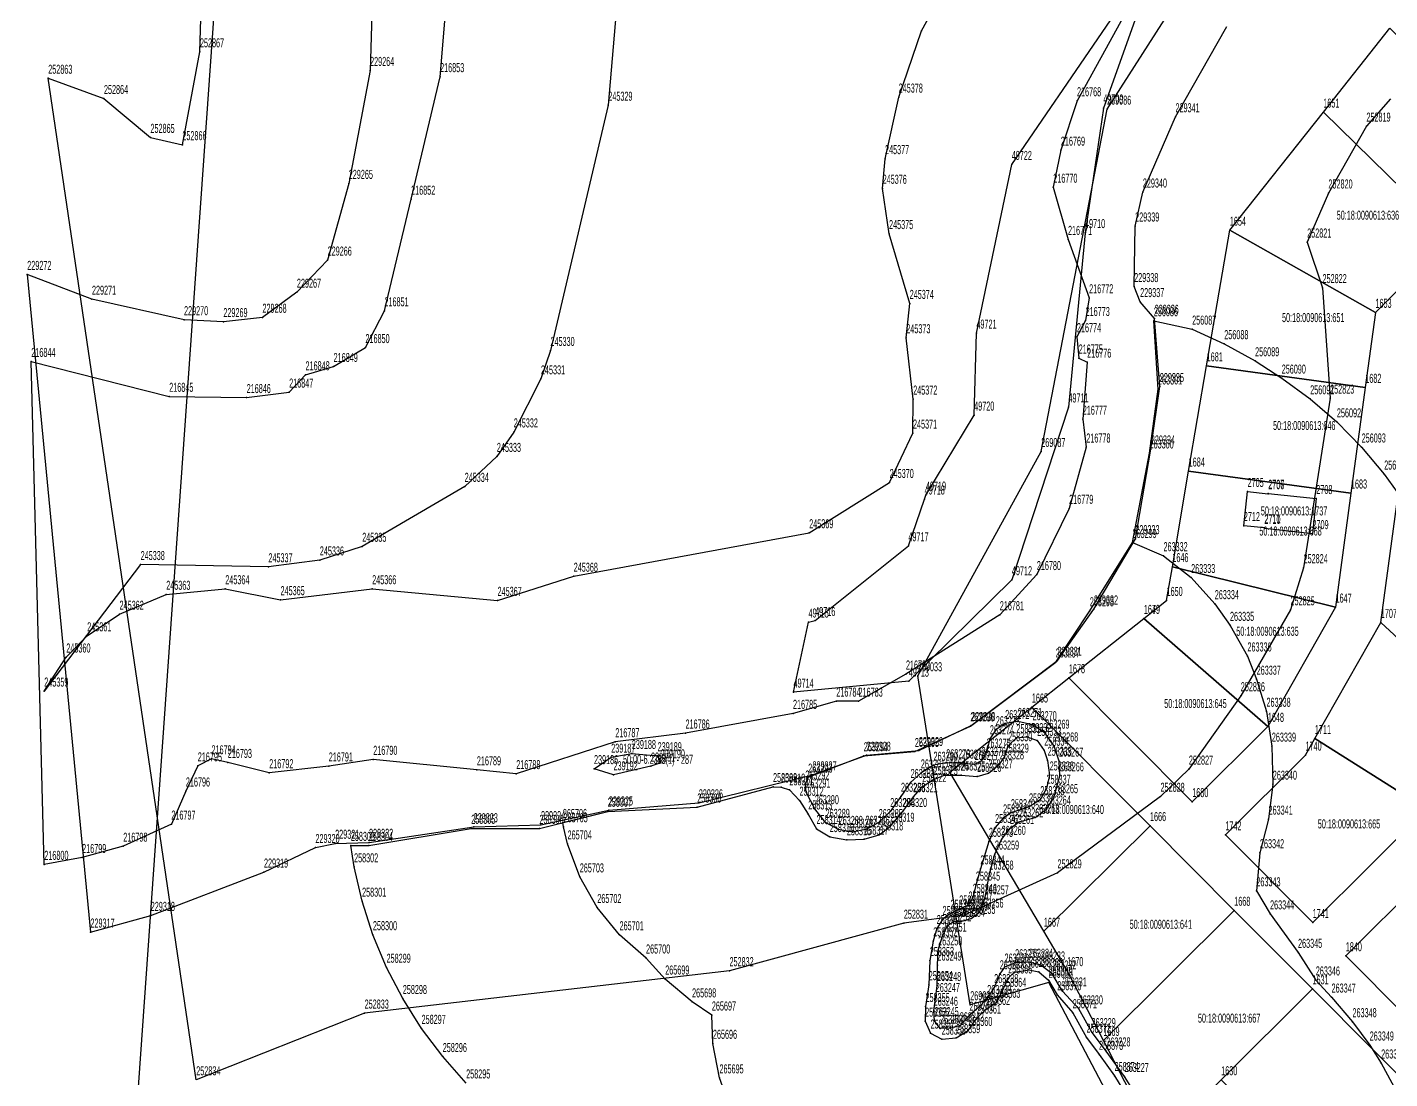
# Model space of a CAD drawing. Extents: x 1277570 to 1279623, y 422293 to 424918.
# Drawn here: x 1277570.9 to 1277890.3, y 424104.3 to 424350.8 of the extents above; entities that cross this region are included whole.
import ezdxf

# ---------------------------------------------------------------- set-up
doc = ezdxf.new("R2010")
doc.units = 0
doc.layers.get('0').update_dxf_attribs({"linetype": 'CONTINUOUS'})

msp = doc.modelspace()

# ---------------------------------------------------------------- linework, layer by layer
at = {"color": 7, "linetype": 'CONTINUOUS'}
for points in [[(1278377.630002, 424455.709999), (1278318.460001, 424445.800002), (1278278.7, 424400.540001), (1278223.980001, 424357.34), (1278102.529999, 424285.44), (1278077.809999, 424262.510001), (1278033.329999, 424230.829999), (1278019.049999, 424163.689998), (1277988.800002, 424105.67), (1277948.47, 424055.79), (1277885.839999, 424010.359999), (1277832.899998, 423988.38), (1277764.310002, 423972.239999), (1277691.700002, 423963.630002), (1277584.91, 423930.579999), (1277652.3, 424887.12)], [(1277756.040001, 423821.06), (1277827.020002, 423909.56), (1277848.929999, 423991.06), (1277846.3, 424058.550001), (1277810.369998, 424126.900001), (1277791.969998, 424121.640001), (1277779.699998, 424198.759999), (1277808.620002, 424251.340002), (1277824.05, 424331.599999), (1277850.389998, 424372.780001), (1277910.719998, 424401.980002), (1277960.999999, 424449.389999), (1278060.589998, 424498.700002), (1278152.519999, 424582.489999), (1278210.87, 424651.840002), (1278316.900001, 424668.479999), (1278486.910001, 424671.120001), (1278649.04, 424609.770001), (1278700.739999, 424613.279998), (1278794.51, 424606.269998), (1278862.869998, 424539.660002), (1278956.639999, 424520.380002)], [(1277910.03, 424407.059998), (1277873.410001, 424387.58), (1277844.57, 424374.350001), (1277832.500001, 424357.990002), (1277823.170002, 424331.890002), (1277818.879998, 424302.659998), (1277814.99, 424261.789998), (1277801.740001, 424221.280001), (1277777.560001, 424197.489998), (1277750.550001, 424194.94), (1277754.079999, 424211.36), (1277755.629998, 424211.71), (1277777.480001, 424229.240001), (1277781.29, 424240.210001), (1277781.58, 424241.119999), (1277792.889998, 424259.879998), (1277793.420002, 424279.100001), (1277801.699999, 424318.639999), (1277844.059998, 424380.609999), (1277856.519998, 424390.940001), (1277934.770002, 424453.340001)], [(1277709.229999, 424357.220002), (1277707.14, 424332.520001), (1277693.58, 424275.030002), (1277691.349998, 424268.370002), (1277684.969999, 424255.930002), (1277681.009998, 424250.189999), (1277673.470001, 424243.17), (1277649.46, 424229.119998), (1277639.520002, 424225.919998), (1277627.459999, 424224.32), (1277597.519998, 424224.84), (1277574.93, 424195.170002), (1277580.100002, 424203.16), (1277585, 424208.130002), (1277592.579999, 424213.199999), (1277603.520001, 424217.869999), (1277617.360002, 424219.169999), (1277630.309999, 424216.600002), (1277651.790002, 424219.169999), (1277681.180002, 424216.440001), (1277699.030002, 424222.099999), (1277754.230002, 424232.289999), (1277773.080001, 424244.080002), (1277778.55, 424255.660002), (1277778.599998, 424263.630001), (1277776.979999, 424278.009999), (1277777.779998, 424286.059999), (1277772.939999, 424302.430001), (1277771.440002, 424313.050002), (1277772.000002, 424320), (1277775.200002, 424334.43), (1277780.519998, 424349.980001), (1277794.84, 424375.980001)], [(1277828.100001, 424353.760002), (1277817, 424333.57), (1277813.219998, 424321.99), (1277811.440001, 424313.299998), (1277814.89, 424301.07), (1277819.84, 424287.380002), (1277819.02, 424282.050001), (1277816.979999, 424278.26), (1277817.390001, 424273.259999), (1277819.38, 424272.29), (1277818.349999, 424258.919999), (1277819.179999, 424252.390001), (1277815.149999, 424238.019998), (1277807.58, 424222.490001), (1277798.900001, 424213.080001), (1277776.91, 424199.18), (1277765.799999, 424192.809999), (1277760.589999, 424192.819998), (1277750.429999, 424189.949999), (1277725.239999, 424185.340001), (1277708.78, 424183.309998), (1277685.560001, 424175.830001), (1277676.330002, 424176.719999), (1277652.040001, 424179.169998), (1277641.610001, 424177.620002), (1277627.659999, 424176.039999), (1277617.949999, 424178.449999), (1277614.12, 424179.3), (1277610.91, 424177.640001), (1277608.120002, 424171.750002), (1277604.720002, 424163.990001), (1277593.450001, 424158.81), (1277583.799999, 424156.159999), (1277574.94, 424154.550002), (1277571.889999, 424272.450001), (1277604.219999, 424264.279999), (1277622.370001, 424263.99), (1277632.33, 424265.270001), (1277636.169999, 424269.330001), (1277642.749999, 424271.269999), (1277650.210001, 424275.710002), (1277654.67, 424284.329999), (1277660.920001, 424310.49), (1277667.710002, 424339.229998), (1277669.23, 424356.970001)], [(1277828.100001, 424353.760002), (1277817, 424333.57), (1277813.219998, 424321.99), (1277811.440001, 424313.299998), (1277814.89, 424301.07), (1277819.84, 424287.380002), (1277819.02, 424282.050001), (1277816.979999, 424278.26), (1277817.390001, 424273.259999), (1277819.38, 424272.29), (1277818.349999, 424258.919999), (1277819.179999, 424252.390001), (1277815.149999, 424238.019998), (1277807.58, 424222.490001), (1277798.900001, 424213.080001), (1277776.91, 424199.18), (1277765.799999, 424192.809999), (1277760.589999, 424192.819998), (1277750.429999, 424189.949999), (1277725.239999, 424185.340001), (1277708.78, 424183.309998), (1277685.560001, 424175.830001), (1277676.330002, 424176.719999), (1277652.040001, 424179.169998), (1277641.610001, 424177.620002), (1277627.659999, 424176.039999), (1277617.949999, 424178.449999), (1277614.12, 424179.3), (1277610.91, 424177.640001), (1277608.120002, 424171.750002), (1277604.720002, 424163.990001), (1277593.450001, 424158.81), (1277583.799999, 424156.159999), (1277574.94, 424154.550002), (1277571.889999, 424272.450001), (1277604.219999, 424264.279999), (1277622.370001, 424263.99), (1277632.33, 424265.270001), (1277636.169999, 424269.330001), (1277642.749999, 424271.269999), (1277650.210001, 424275.710002), (1277654.67, 424284.329999), (1277660.920001, 424310.49), (1277667.710002, 424339.229998), (1277669.23, 424356.970001)], [(1277651.709998, 424353.88), (1277651.3, 424340.679999), (1277646.300002, 424314.200001), (1277641.350002, 424296.220001), (1277634.149999, 424288.690001), (1277626.069998, 424282.810002), (1277616.910002, 424281.8), (1277607.689999, 424282.24), (1277586.11, 424287.050001), (1277570.940002, 424292.850001), (1277585.750001, 424138.68), (1277599.889998, 424142.589999), (1277626.430002, 424152.740002), (1277638.490001, 424158.499998), (1277643.109998, 424159.500001), (1277651.050002, 424159.719998), (1277675.580001, 424163.380001), (1277691.359998, 424163.859998), (1277707.250001, 424167.309999), (1277728.349999, 424168.980002), (1277754.989998, 424175.550002), (1277767.670001, 424180.140001), (1277779.93, 424181.239998), (1277792.210001, 424187.089999), (1277812.43, 424202.399999), (1277820.950001, 424214.419998), (1277830.680002, 424230.909999), (1277834.31, 424251.939998), (1277836.41, 424266.570001), (1277835.199999, 424282.58), (1277831.789998, 424286.489999), (1277830.400002, 424290.01), (1277830.629999, 424304.209999), (1277832.429998, 424312.169998), (1277840.08, 424329.820002), (1277852.119998, 424351.03)], [(1277651.709998, 424353.88), (1277651.3, 424340.679999), (1277646.300002, 424314.200001), (1277641.350002, 424296.220001), (1277634.149999, 424288.690001), (1277626.069998, 424282.810002), (1277616.910002, 424281.8), (1277607.689999, 424282.24), (1277586.11, 424287.050001), (1277570.940002, 424292.850001), (1277585.750001, 424138.68), (1277599.889998, 424142.589999), (1277626.430002, 424152.740002), (1277638.490001, 424158.499998), (1277643.109998, 424159.500001), (1277651.050002, 424159.719998), (1277675.580001, 424163.380001), (1277691.359998, 424163.859998), (1277707.250001, 424167.309999), (1277728.349999, 424168.980002), (1277754.989998, 424175.550002), (1277767.670001, 424180.140001), (1277779.93, 424181.239998), (1277792.210001, 424187.089999), (1277812.43, 424202.399999), (1277820.950001, 424214.419998), (1277830.680002, 424230.909999), (1277834.31, 424251.939998), (1277836.41, 424266.570001), (1277835.199999, 424282.58), (1277831.789998, 424286.489999), (1277830.400002, 424290.01), (1277830.629999, 424304.209999), (1277832.429998, 424312.169998), (1277840.08, 424329.820002), (1277852.119998, 424351.03)], [(1277890.499999, 424334.01), (1277884.829999, 424327.619999), (1277875.929998, 424311.950001), (1277870.950001, 424300.450001), (1277874.549998, 424289.769999), (1277876.32, 424263.849999), (1277870.1, 424224.099998), (1277867.039998, 424214.229999), (1277855.390001, 424194.089999), (1277843.230002, 424176.88), (1277836.569999, 424170.509999), (1277812.42, 424152.570001), (1277790.519999, 424142.669999), (1277776.409998, 424140.76), (1277735.540001, 424129.629999), (1277650.020001, 424119.679999), (1277610.55, 424104.039999), (1277575.86, 424338.85), (1277588.919999, 424334.099999), (1277599.819999, 424324.980002), (1277607.299998, 424323.28), (1277611.419998, 424345.040001), (1277611.65, 424352.789998)], [(1277893.860002, 424003.140001), (1277886.659999, 423979.32), (1277859.140001, 423994.140002), (1277846.449998, 424042.84), (1277846.420001, 424043.26), (1277844.330002, 424072.48), (1277835.739998, 424089.060001), (1277823.189998, 424113.260001), (1277814.699999, 424129.639998), (1277809.240001, 424138.879999), (1277787.190002, 424176.219998), (1277806.420002, 424191.439998), (1277815.100001, 424198.31), (1277832.670001, 424212.22), (1277837.990001, 424216.430002), (1277839.35, 424224.359998), (1277843.169999, 424246.760002), (1277847.39, 424271.420001), (1277852.820001, 424303.23), (1277874.739998, 424330.919998), (1277890.34, 424350.629998)], [(1277832.639999, 424097.62), (1277828.159999, 424104.819999), (1277823.87, 424110.810002), (1277820.410001, 424115.35), (1277817.400002, 424120.670002), (1277813.630001, 424124.879999), (1277811.199998, 424128.869998), (1277808.520002, 424130.970001), (1277805.719999, 424131.619999), (1277802.490002, 424131.490001), (1277800.019998, 424130.47), (1277798.890001, 424128.900001), (1277797.579999, 424125.669998), (1277795.95, 424123.100001), (1277794.060002, 424121.190002), (1277791.789998, 424119.179998), (1277789.519999, 424116.710001), (1277787.370002, 424116.139999), (1277784.890001, 424116.13), (1277783.610001, 424117.900002), (1277783.41, 424120.35), (1277783.890002, 424123.579999), (1277784.189998, 424126.140001), (1277784.289999, 424130.929999), (1277784.450002, 424134.490002), (1277785.450002, 424137.73), (1277786.579999, 424140.179998), (1277788.029998, 424141.19), (1277789.740001, 424141.199999), (1277792.220001, 424141.899999), (1277794.11, 424143.35), (1277795.359998, 424146.479999), (1277796.469999, 424152.269999), (1277797.759999, 424156.960002), (1277799.33, 424160.420002), (1277801.270001, 424162.989999), (1277803.429999, 424164.559998), (1277807.160002, 424165.589998), (1277809.880001, 424167.499998), (1277811.569998, 424170.179998), (1277812.939998, 424175.310001), (1277812.79, 424178.760001), (1277811.620001, 424182.310001), (1277809.569999, 424185.299998), (1277806.580001, 424187.289998), (1277803.149999, 424188.049999), (1277800.170001, 424187.580001), (1277797.96, 424186.12), (1277796.58, 424183.999998), (1277795.77, 424180.879999), (1277794.639999, 424178.87), (1277792.999999, 424177.970002), (1277789.959998, 424178.279999), (1277786.34, 424178.369999), (1277783.369998, 424177.790002), (1277780.400001, 424175.990001), (1277778, 424173.750001), (1277775.740001, 424170.509999), (1277773.219999, 424166.930001), (1277770.510001, 424164.359999), (1277767.410002, 424162.780001), (1277764.370001, 424162.090001), (1277761.129999, 424162.739998), (1277758.070001, 424164.389998), (1277755.520002, 424167.600002), (1277753.529999, 424171.480002), (1277753.320002, 424173.379998), (1277753.999999, 424174.999999), (1277766.999999, 424180), (1277779, 424181.000002), (1277792, 424187), (1277812.000002, 424202.000002), (1277819.999999, 424213.999998), (1277830, 424230.000002), (1277833.999998, 424251.000002), (1277836.000002, 424265.999999), (1277834.999998, 424281.999999), (1277843.989999, 424280.030002), (1277851.52, 424276.62), (1277858.739999, 424272.610002), (1277864.98, 424268.550002), (1277871.66, 424263.689998), (1277877.920002, 424258.29), (1277883.719999, 424252.400001), (1277889.000002, 424246.049998), (1277892.049999, 424241.850001)], [(1277832.639999, 424097.62), (1277828.159999, 424104.819999), (1277823.87, 424110.810002), (1277820.410001, 424115.35), (1277817.400002, 424120.670002), (1277813.630001, 424124.879999), (1277811.199998, 424128.869998), (1277808.520002, 424130.970001), (1277805.719999, 424131.619999), (1277802.490002, 424131.490001), (1277800.019998, 424130.47), (1277798.890001, 424128.900001), (1277797.579999, 424125.669998), (1277795.95, 424123.100001), (1277794.060002, 424121.190002), (1277791.789998, 424119.179998), (1277789.519999, 424116.710001), (1277787.370002, 424116.139999), (1277784.890001, 424116.13), (1277783.610001, 424117.900002), (1277783.41, 424120.35), (1277783.890002, 424123.579999), (1277784.189998, 424126.140001), (1277784.289999, 424130.929999), (1277784.450002, 424134.490002), (1277785.450002, 424137.73), (1277786.579999, 424140.179998), (1277788.029998, 424141.19), (1277789.740001, 424141.199999), (1277792.220001, 424141.899999), (1277794.11, 424143.35), (1277795.359998, 424146.479999), (1277796.469999, 424152.269999), (1277797.759999, 424156.960002), (1277799.33, 424160.420002), (1277801.270001, 424162.989999), (1277803.429999, 424164.559998), (1277807.160002, 424165.589998), (1277809.880001, 424167.499998), (1277811.569998, 424170.179998), (1277812.939998, 424175.310001), (1277812.79, 424178.760001), (1277811.620001, 424182.310001), (1277809.569999, 424185.299998), (1277806.580001, 424187.289998), (1277803.149999, 424188.049999), (1277800.170001, 424187.580001), (1277797.96, 424186.12), (1277796.58, 424183.999998), (1277795.77, 424180.879999), (1277794.639999, 424178.87), (1277792.999999, 424177.970002), (1277789.959998, 424178.279999), (1277786.34, 424178.369999), (1277783.369998, 424177.790002), (1277780.400001, 424175.990001), (1277778, 424173.750001), (1277775.740001, 424170.509999), (1277773.219999, 424166.930001), (1277770.510001, 424164.359999), (1277767.410002, 424162.780001), (1277764.370001, 424162.090001), (1277761.129999, 424162.739998), (1277758.070001, 424164.389998), (1277755.520002, 424167.600002), (1277753.529999, 424171.480002), (1277753.320002, 424173.379998), (1277753.999999, 424174.999999), (1277766.999999, 424180), (1277779, 424181.000002), (1277792, 424187), (1277812.000002, 424202.000002), (1277819.999999, 424213.999998), (1277830, 424230.000002), (1277837.270002, 424226.92), (1277843.750001, 424221.800001), (1277849.289998, 424215.670001), (1277852.859998, 424210.58), (1277856.950002, 424203.41), (1277859.11, 424197.96), (1277861.41, 424190.440001), (1277862.669999, 424182.269998), (1277862.900001, 424173.349999), (1277861.900002, 424165.149999), (1277859.880002, 424157.279999), (1277859.040001, 424148.350001), (1277862.250001, 424142.939999), (1277868.809999, 424133.93), (1277872.970001, 424127.45), (1277876.669999, 424123.430002), (1277881.570001, 424117.660001), (1277885.600001, 424112.200002), (1277888.289998, 424107.980001), (1277891.789999, 424101.480002)], [(1277673.82, 424103.310001), (1277668.330001, 424109.489999), (1277663.37, 424116.100001), (1277658.969999, 424123.100001), (1277655.160001, 424130.430002), (1277651.970002, 424138.060001), (1277649.419998, 424145.920001), (1277647.54, 424153.97), (1277646.789999, 424159), (1277650.999999, 424159), (1277675, 424162.999998), (1277690.999999, 424162.999998), (1277707.000002, 424167.000002), (1277727.999999, 424167.999999), (1277745.749999, 424172.780002), (1277747.620001, 424172.669999), (1277749.589998, 424172.020001), (1277751.950002, 424169.580002), (1277754.01, 424166.369998), (1277755.93, 424162.930002), (1277759.05, 424161.06), (1277763.049999, 424160.299999), (1277767.11, 424160.440001), (1277770.59, 424161.460002), (1277773.24, 424163.48), (1277776.200002, 424166.95), (1277778.660001, 424170.419999), (1277780.729999, 424172.769998), (1277783.379999, 424174.450001), (1277785.910002, 424175.470002), (1277789.850002, 424175.5), (1277793.590001, 424175.189998), (1277796.250002, 424175.980002), (1277798.900001, 424178.109999), (1277800.029998, 424179.679998), (1277800.840002, 424182.359998), (1277802.789999, 424184.259998), (1277805.329998, 424184.499999), (1277807.680001, 424183.62), (1277809.340001, 424181.299999), (1277810.119999, 424178.96), (1277810.59, 424175.519999), (1277809.849999, 424172.39), (1277808.4, 424169.71), (1277805.75, 424168.030002), (1277801.509999, 424166.660001), (1277799.669998, 424165.430002), (1277797.790001, 424163.190002), (1277796.350002, 424159.95), (1277794.359999, 424153.489998), (1277793.310001, 424149.689998), (1277792.56, 424146.8), (1277791.56, 424145.009999), (1277789.409998, 424144.100001), (1277787.33, 424143.09), (1277785.489999, 424141.629999), (1277784.109999, 424139.499998), (1277783.299999, 424136.6), (1277782.510001, 424132.03), (1277782.230001, 424126.349998), (1277781.490001, 424121.23), (1277781.39, 424117.779999), (1277782.680001, 424115), (1277785.289998, 424113.569998), (1277788.650001, 424113.919998), (1277791.490002, 424115.61), (1277793.500001, 424118.520001), (1277795.649999, 424120.54), (1277798.05, 424122.220002), (1277799.43, 424124.789999), (1277800.859998, 424127.919998), (1277802.380001, 424129.26), (1277805.74, 424129.840001), (1277808.019999, 424129.410001), (1277810.32, 424127.420001), (1277812.370002, 424123.98), (1277816.010001, 424119.769999), (1277819.220001, 424114.010002), (1277822.160002, 424110.019998), (1277825.810001, 424105.030002), (1277828.239999, 424101.039998)], [(1277736.039998, 424096.730002), (1277733.189998, 424104.489998), (1277731.659999, 424112.599999), (1277731.41, 424119.23), (1277726.770002, 424122.310002), (1277720.479999, 424127.670002), (1277715.989998, 424132.600002), (1277709.779999, 424138.050001), (1277704.559999, 424144.440002), (1277700.45, 424151.610002), (1277697.589999, 424159.349999), (1277696.640002, 424163.370002), (1277696.489999, 424164.369999), (1277707.000002, 424167.000002), (1277727.999999, 424167.999999), (1277745.749999, 424172.780002), (1277747.620001, 424172.669999), (1277749.589998, 424172.020001), (1277751.950002, 424169.580002), (1277754.01, 424166.369998), (1277755.93, 424162.930002), (1277759.05, 424161.06), (1277763.049999, 424160.299999), (1277767.11, 424160.440001), (1277770.59, 424161.460002), (1277773.24, 424163.48), (1277776.200002, 424166.95), (1277778.660001, 424170.419999), (1277780.729999, 424172.769998), (1277783.379999, 424174.450001), (1277785.910002, 424175.470002), (1277789.850002, 424175.5), (1277793.590001, 424175.189998), (1277796.250002, 424175.980002), (1277798.900001, 424178.109999), (1277800.029998, 424179.679998), (1277800.840002, 424182.359998), (1277802.789999, 424184.259998), (1277805.329998, 424184.499999), (1277807.680001, 424183.62), (1277809.340001, 424181.299999), (1277810.119999, 424178.96), (1277810.59, 424175.519999), (1277809.849999, 424172.39), (1277808.4, 424169.71), (1277805.75, 424168.030002), (1277801.509999, 424166.660001), (1277799.669998, 424165.430002), (1277797.790001, 424163.190002), (1277796.350002, 424159.95), (1277794.359999, 424153.489998), (1277793.310001, 424149.689998), (1277792.56, 424146.8), (1277791.56, 424145.009999), (1277789.409998, 424144.100001), (1277787.33, 424143.09), (1277785.489999, 424141.629999), (1277784.109999, 424139.499998), (1277783.299999, 424136.6), (1277782.510001, 424132.03), (1277782.230001, 424126.349998), (1277781.490001, 424121.23), (1277781.39, 424117.779999), (1277782.680001, 424115), (1277785.289998, 424113.569998), (1277788.650001, 424113.919998), (1277791.490002, 424115.61), (1277793.500001, 424118.520001), (1277795.649999, 424120.54), (1277798.05, 424122.220002), (1277799.43, 424124.789999), (1277800.859998, 424127.919998), (1277802.380001, 424129.26), (1277805.74, 424129.840001), (1277808.019999, 424129.410001), (1277810.32, 424127.420001), (1277812.370002, 424123.98), (1277816.010001, 424119.769999), (1277819.220001, 424114.010002), (1277822.160002, 424110.019998), (1277825.810001, 424105.030002), (1277828.239999, 424101.039998)]]:
    msp.add_lwpolyline(points, dxfattribs=at)
for points in [[(1277890.34, 424350.629998), (1277922.39, 424319.249999), (1277904.669998, 424301.609999), (1277874.739998, 424330.919998)], [(1277874.739998, 424330.919998), (1277904.669998, 424301.609999), (1277886.95, 424283.97), (1277852.820001, 424303.23)], [(1277852.820001, 424303.23), (1277886.95, 424283.97), (1277884.57, 424266.380002), (1277847.39, 424271.420001)], [(1277847.39, 424271.420001), (1277884.57, 424266.380002), (1277881.210001, 424241.61), (1277843.169999, 424246.760002)], [(1277893.760002, 424252.339999), (1277914.890001, 424239.819999), (1277921.950001, 424232.729999), (1277900.68, 424199.719999), (1277888.209999, 424211.28)], [(1277843.169999, 424246.760002), (1277881.210001, 424241.61), (1277877.589999, 424214.870002), (1277839.35, 424224.359998)], [(1277856.979998, 424241.96), (1277861.810002, 424241.430001), (1277861.819998, 424241.549999), (1277873.089998, 424240.31), (1277872.189999, 424232.090001), (1277860.919999, 424233.32), (1277860.929999, 424233.439998), (1277856.1, 424233.970002)], [(1277839.35, 424224.359998), (1277877.589999, 424214.870002), (1277861.739998, 424186.91), (1277832.670001, 424212.210001), (1277837.990001, 424216.430002)], [(1277815.100001, 424198.31), (1277832.670001, 424212.22), (1277861.739998, 424186.91), (1277844.02, 424169.27)], [(1277888.209999, 424211.28), (1277900.68, 424199.719999), (1277916.53, 424185.019999), (1277898.980002, 424167.54), (1277872.770001, 424184.06)], [(1277787.190002, 424176.219998), (1277806.420002, 424191.439998), (1277834.109999, 424163.640001), (1277809.240001, 424138.879999)], [(1277870.56, 424180.17), (1277872.770001, 424184.06), (1277898.980002, 424167.54), (1277872.240002, 424140.92), (1277851.779999, 424161.470001)], [(1277703.790002, 424176.989999), (1277707.820002, 424179.679998), (1277712.650001, 424180.549998), (1277718.700001, 424180.019998), (1277719.430001, 424178.35), (1277717.140001, 424177.58), (1277708.360002, 424175.560001)], [(1277703.790002, 424176.989999), (1277707.820002, 424179.679998), (1277712.650001, 424180.549998), (1277718.700001, 424180.019998), (1277719.430001, 424178.35), (1277717.140001, 424177.58), (1277708.360002, 424175.560001)], [(1277809.240001, 424138.879999), (1277834.109999, 424163.640001), (1277853.859998, 424143.789999), (1277823.189998, 424113.260001), (1277814.699999, 424129.639998)], [(1277880, 424133.130001), (1277897.719998, 424150.760001), (1277925.939999, 424122.420001), (1277908.220002, 424104.780001)], [(1277823.189998, 424113.260001), (1277853.859998, 424143.789999), (1277872.2, 424125.360001), (1277850.800001, 424104.059998), (1277835.739998, 424089.060001)], [(1277850.800001, 424104.059998), (1277872.2, 424125.360001), (1277900.420001, 424097.02), (1277879.020002, 424075.709998)]]:
    msp.add_lwpolyline(points, close=True, dxfattribs=at)
at = {"color": 7}
for p in [(1277780.519998, 424349.980001), (1277611.419998, 424345.040001), (1277651.3, 424340.679999), (1277575.86, 424338.85), (1277667.710002, 424339.229998), (1277588.919999, 424334.099999), (1277775.200002, 424334.43), (1277817, 424333.57), (1277707.14, 424332.520001), (1277823.170002, 424331.890002), (1277824.05, 424331.599999), (1277840.08, 424329.820002), (1277874.739998, 424330.919998), (1277884.829999, 424327.619999), (1277599.819999, 424324.980002), (1277607.299998, 424323.28), (1277813.219998, 424321.99), (1277772.000002, 424320), (1277801.699999, 424318.639999), (1277646.300002, 424314.200001), (1277771.440002, 424313.050002), (1277811.440001, 424313.299998), (1277832.429998, 424312.169998), (1277875.929998, 424311.950001), (1277660.920001, 424310.49), (1277830.629999, 424304.209999), (1277772.939999, 424302.430001), (1277814.89, 424301.07), (1277818.879998, 424302.659998), (1277852.820001, 424303.23), (1277870.950001, 424300.450001), (1277641.350002, 424296.220001), (1277570.940002, 424292.850001), (1277634.149999, 424288.690001), (1277830.400002, 424290.01), (1277874.549998, 424289.769999), (1277586.11, 424287.050001), (1277777.779998, 424286.059999), (1277819.84, 424287.380002), (1277831.789998, 424286.489999), (1277607.689999, 424282.24), (1277616.910002, 424281.8), (1277626.069998, 424282.810002), (1277654.67, 424284.329999), (1277819.02, 424282.050001), (1277834.999998, 424281.999999), (1277835.199999, 424282.58), (1277886.95, 424283.97), (1277793.420002, 424279.100001), (1277843.989999, 424280.030002), (1277650.210001, 424275.710002), (1277776.979999, 424278.009999), (1277816.979999, 424278.26), (1277851.52, 424276.62), (1277571.889999, 424272.450001), (1277693.58, 424275.030002), (1277817.390001, 424273.259999), (1277819.38, 424272.29), (1277858.739999, 424272.610002), (1277636.169999, 424269.330001), (1277642.749999, 424271.269999), (1277847.39, 424271.420001), (1277691.349998, 424268.370002), (1277836.000002, 424265.999999), (1277836.41, 424266.570001), (1277864.98, 424268.550002), (1277884.57, 424266.380002), (1277604.219999, 424264.279999), (1277622.370001, 424263.99), (1277632.33, 424265.270001), (1277778.599998, 424263.630001), (1277871.66, 424263.689998), (1277876.32, 424263.849999), (1277792.889998, 424259.879998), (1277814.99, 424261.789998), (1277818.349999, 424258.919999), (1277877.920002, 424258.29), (1277684.969999, 424255.930002), (1277778.55, 424255.660002), (1277681.009998, 424250.189999), (1277808.620002, 424251.340002), (1277819.179999, 424252.390001), (1277833.999998, 424251.000002), (1277834.31, 424251.939998), (1277883.719999, 424252.400001), (1277843.169999, 424246.760002), (1277773.080001, 424244.080002), (1277889.000002, 424246.049998), (1277673.470001, 424243.17), (1277781.58, 424241.119999), (1277856.979998, 424241.96), (1277861.810002, 424241.430001), (1277861.819998, 424241.549999), (1277873.089998, 424240.31), (1277881.210001, 424241.61), (1277781.29, 424240.210001), (1277815.149999, 424238.019998), (1277856.1, 424233.970002), (1277754.230002, 424232.289999), (1277830.680002, 424230.909999), (1277860.919999, 424233.32), (1277860.929999, 424233.439998), (1277872.189999, 424232.090001), (1277649.46, 424229.119998), (1277777.480001, 424229.240001), (1277830, 424230.000002), (1277597.519998, 424224.84), (1277627.459999, 424224.32), (1277639.520002, 424225.919998), (1277837.270002, 424226.92), (1277839.35, 424224.359998), (1277699.030002, 424222.099999), (1277801.740001, 424221.280001), (1277807.58, 424222.490001), (1277843.750001, 424221.800001), (1277870.1, 424224.099998), (1277617.360002, 424219.169999), (1277651.790002, 424219.169999), (1277603.520001, 424217.869999), (1277630.309999, 424216.600002), (1277681.180002, 424216.440001), (1277837.990001, 424216.430002), (1277849.289998, 424215.670001), (1277877.589999, 424214.870002), (1277592.579999, 424213.199999), (1277755.629998, 424211.71), (1277798.900001, 424213.080001), (1277819.999999, 424213.999998), (1277820.950001, 424214.419998), (1277832.670001, 424212.22), (1277832.670001, 424212.210001), (1277867.039998, 424214.229999), (1277754.079999, 424211.36), (1277852.859998, 424210.58), (1277888.209999, 424211.28), (1277585, 424208.130002), (1277580.100002, 424203.16), (1277812.000002, 424202.000002), (1277812.43, 424202.399999), (1277856.950002, 424203.41), (1277776.91, 424199.18), (1277779.699998, 424198.759999), (1277777.560001, 424197.489998), (1277815.100001, 424198.31), (1277859.11, 424197.96), (1277574.93, 424195.170002), (1277750.550001, 424194.94), (1277760.589999, 424192.819998), (1277765.799999, 424192.809999), (1277855.390001, 424194.089999), (1277750.429999, 424189.949999), (1277806.420002, 424191.439998), (1277861.41, 424190.440001), (1277792, 424187), (1277792.210001, 424187.089999), (1277797.96, 424186.12), (1277800.170001, 424187.580001), (1277803.149999, 424188.049999), (1277806.580001, 424187.289998), (1277861.739998, 424186.91), (1277708.78, 424183.309998), (1277725.239999, 424185.340001), (1277796.58, 424183.999998), (1277802.789999, 424184.259998), (1277805.329998, 424184.499999), (1277807.680001, 424183.62), (1277809.569999, 424185.299998), (1277872.770001, 424184.06), (1277707.820002, 424179.679998), (1277712.650001, 424180.549998), (1277718.700001, 424180.019998), (1277766.999999, 424180), (1277767.670001, 424180.140001), (1277779, 424181.000002), (1277779.93, 424181.239998), (1277795.77, 424180.879999), (1277800.029998, 424179.679998), (1277800.840002, 424182.359998), (1277809.340001, 424181.299999), (1277811.620001, 424182.310001), (1277862.669999, 424182.269998), (1277870.56, 424180.17), (1277610.91, 424177.640001), (1277614.12, 424179.3), (1277617.949999, 424178.449999), (1277641.610001, 424177.620002), (1277652.040001, 424179.169998), (1277676.330002, 424176.719999), (1277703.790002, 424176.989999), (1277717.140001, 424177.58), (1277719.430001, 424178.35), (1277783.369998, 424177.790002), (1277786.34, 424178.369999), (1277789.959998, 424178.279999), (1277792.999999, 424177.970002), (1277794.639999, 424178.87), (1277798.900001, 424178.109999), (1277810.119999, 424178.96), (1277812.79, 424178.760001), (1277843.230002, 424176.88), (1277627.659999, 424176.039999), (1277685.560001, 424175.830001), (1277708.360002, 424175.560001), (1277753.320002, 424173.379998), (1277753.999999, 424174.999999), (1277754.989998, 424175.550002), (1277778, 424173.750001), (1277780.400001, 424175.990001), (1277783.379999, 424174.450001), (1277785.910002, 424175.470002), (1277787.190002, 424176.219998), (1277789.850002, 424175.5), (1277793.590001, 424175.189998), (1277796.250002, 424175.980002), (1277810.59, 424175.519999), (1277812.939998, 424175.310001), (1277862.900001, 424173.349999), (1277608.120002, 424171.750002), (1277745.749999, 424172.780002), (1277747.620001, 424172.669999), (1277749.589998, 424172.020001), (1277753.529999, 424171.480002), (1277775.740001, 424170.509999), (1277778.660001, 424170.419999), (1277780.729999, 424172.769998), (1277809.849999, 424172.39), (1277811.569998, 424170.179998), (1277836.569999, 424170.509999), (1277707.000002, 424167.000002), (1277707.250001, 424167.309999), (1277727.999999, 424167.999999), (1277728.349999, 424168.980002), (1277751.950002, 424169.580002), (1277755.520002, 424167.600002), (1277773.219999, 424166.930001), (1277776.200002, 424166.95), (1277805.75, 424168.030002), (1277808.4, 424169.71), (1277809.880001, 424167.499998), (1277844.02, 424169.27), (1277604.720002, 424163.990001), (1277691.359998, 424163.859998), (1277696.489999, 424164.369999), (1277754.01, 424166.369998), (1277758.070001, 424164.389998), (1277770.510001, 424164.359999), (1277799.669998, 424165.430002), (1277801.509999, 424166.660001), (1277803.429999, 424164.559998), (1277807.160002, 424165.589998), (1277834.109999, 424163.640001), (1277861.900002, 424165.149999), (1277675, 424162.999998), (1277675.580001, 424163.380001), (1277690.999999, 424162.999998), (1277696.640002, 424163.370002), (1277755.93, 424162.930002), (1277759.05, 424161.06), (1277761.129999, 424162.739998), (1277764.370001, 424162.090001), (1277767.11, 424160.440001), (1277767.410002, 424162.780001), (1277770.59, 424161.460002), (1277773.24, 424163.48), (1277797.790001, 424163.190002), (1277799.33, 424160.420002), (1277801.270001, 424162.989999), (1277851.779999, 424161.470001), (1277593.450001, 424158.81), (1277638.490001, 424158.499998), (1277643.109998, 424159.500001), (1277646.789999, 424159), (1277650.999999, 424159), (1277651.050002, 424159.719998), (1277697.589999, 424159.349999), (1277763.049999, 424160.299999), (1277796.350002, 424159.95), (1277859.880002, 424157.279999), (1277574.94, 424154.550002), (1277583.799999, 424156.159999), (1277797.759999, 424156.960002), (1277626.430002, 424152.740002), (1277647.54, 424153.97), (1277700.45, 424151.610002), (1277794.359999, 424153.489998), (1277796.469999, 424152.269999), (1277812.42, 424152.570001), (1277793.310001, 424149.689998), (1277859.040001, 424148.350001), (1277649.419998, 424145.920001), (1277704.559999, 424144.440002), (1277791.56, 424145.009999), (1277792.56, 424146.8), (1277795.359998, 424146.479999), (1277599.889998, 424142.589999), (1277785.489999, 424141.629999), (1277787.33, 424143.09), (1277789.409998, 424144.100001), (1277790.519999, 424142.669999), (1277792.220001, 424141.899999), (1277794.11, 424143.35), (1277853.859998, 424143.789999), (1277862.250001, 424142.939999), (1277585.750001, 424138.68), (1277651.970002, 424138.060001), (1277709.779999, 424138.050001), (1277776.409998, 424140.76), (1277784.109999, 424139.499998), (1277786.579999, 424140.179998), (1277788.029998, 424141.19), (1277789.740001, 424141.199999), (1277809.240001, 424138.879999), (1277872.240002, 424140.92), (1277783.299999, 424136.6), (1277785.450002, 424137.73), (1277715.989998, 424132.600002), (1277782.510001, 424132.03), (1277784.450002, 424134.490002), (1277868.809999, 424133.93), (1277880, 424133.130001), (1277655.160001, 424130.430002), (1277735.540001, 424129.629999), (1277784.289999, 424130.929999), (1277798.890001, 424128.900001), (1277800.019998, 424130.47), (1277802.380001, 424129.26), (1277802.490002, 424131.490001), (1277805.719999, 424131.619999), (1277805.74, 424129.840001), (1277808.019999, 424129.410001), (1277808.520002, 424130.970001), (1277811.199998, 424128.869998), (1277814.699999, 424129.639998), (1277720.479999, 424127.670002), (1277782.230001, 424126.349998), (1277784.189998, 424126.140001), (1277797.579999, 424125.669998), (1277800.859998, 424127.919998), (1277810.32, 424127.420001), (1277810.369998, 424126.900001), (1277872.2, 424125.360001), (1277872.970001, 424127.45), (1277658.969999, 424123.100001), (1277726.770002, 424122.310002), (1277783.890002, 424123.579999), (1277795.95, 424123.100001), (1277798.05, 424122.220002), (1277799.43, 424124.789999), (1277812.370002, 424123.98), (1277813.630001, 424124.879999), (1277876.669999, 424123.430002), (1277650.020001, 424119.679999), (1277731.41, 424119.23), (1277781.490001, 424121.23), (1277783.41, 424120.35), (1277791.789998, 424119.179998), (1277791.969998, 424121.640001), (1277794.060002, 424121.190002), (1277795.649999, 424120.54), (1277816.010001, 424119.769999), (1277817.400002, 424120.670002), (1277663.37, 424116.100001), (1277781.39, 424117.779999), (1277783.610001, 424117.900002), (1277784.890001, 424116.13), (1277787.370002, 424116.139999), (1277789.519999, 424116.710001), (1277793.500001, 424118.520001), (1277881.570001, 424117.660001), (1277731.659999, 424112.599999), (1277782.680001, 424115), (1277785.289998, 424113.569998), (1277788.650001, 424113.919998), (1277791.490002, 424115.61), (1277819.220001, 424114.010002), (1277820.410001, 424115.35), (1277823.189998, 424113.260001), (1277668.330001, 424109.489999), (1277822.160002, 424110.019998), (1277823.87, 424110.810002), (1277885.600001, 424112.200002), (1277888.289998, 424107.980001), (1277733.189998, 424104.489998), (1277825.810001, 424105.030002), (1277828.159999, 424104.819999)]:
    msp.add_point(p, dxfattribs=at)

# ---------------------------------------------------------------- texts
at = {"color": 7, "width": 0.5}
for s, height, p in [('252867', 2.122557, (1277611.419998, 424346.112442)), ('229264', 2.122561, (1277651.3, 424341.75244)), ('216853', 2.122557, (1277667.710002, 424340.302443)), ('252863', 2.122561, (1277575.86, 424339.922441)), ('252864', 2.122561, (1277588.919999, 424335.172441)), ('245378', 2.122557, (1277775.200002, 424335.502441)), ('216768', 2.122557, (1277817, 424334.64244)), ('245329', 2.122557, (1277707.14, 424333.592441)), ('49709', 2.122557, (1277823.170002, 424332.962442)), ('269086', 2.122561, (1277824.05, 424332.672441)), ('229341', 2.122557, (1277840.08, 424330.892442)), ('1651', 2.122561, (1277874.739998, 424331.99244)), ('252819', 2.122561, (1277884.829999, 424328.692441)), ('252865', 2.122557, (1277599.819999, 424326.052442)), ('252866', 2.122557, (1277607.299998, 424324.352441)), ('216769', 2.122557, (1277813.219998, 424323.06244)), ('245377', 2.122557, (1277772.000002, 424321.07244)), ('49722', 2.122561, (1277801.699999, 424319.71244)), ('229265', 2.122557, (1277646.300002, 424315.272441)), ('216852', 2.122557, (1277660.920001, 424311.562441)), ('245376', 2.122557, (1277771.440002, 424314.122442)), ('216770', 2.122557, (1277811.440001, 424314.372443)), ('229340', 2.122557, (1277832.429998, 424313.242443)), ('252820', 2.122557, (1277875.929998, 424313.022441)), ('229339', 2.122561, (1277830.629999, 424305.28244)), ('50:18:0090613:636', 2.122561, (1277877.875091, 424305.708211)), ('245375', 2.122557, (1277772.939999, 424303.502442)), ('216771', 2.122557, (1277814.89, 424302.142441)), ('49710', 2.122561, (1277818.879998, 424303.73244)), ('1654', 2.122557, (1277852.820001, 424304.302441)), ('252821', 2.122557, (1277870.950001, 424301.522441)), ('229266', 2.122557, (1277641.350002, 424297.292441)), ('229272', 2.122557, (1277570.940002, 424293.922441)), ('229267', 2.122557, (1277634.149999, 424289.762442)), ('229338', 2.122557, (1277830.400002, 424291.08244)), ('252822', 2.122561, (1277874.549998, 424290.842441)), ('229271', 2.122557, (1277586.11, 424288.122442)), ('245374', 2.122561, (1277777.779998, 424287.13244)), ('216772', 2.122557, (1277819.84, 424288.452442)), ('229337', 2.122561, (1277831.789998, 424287.56244)), ('229270', 2.122561, (1277607.689999, 424283.312441)), ('229269', 2.122557, (1277616.910002, 424282.87244)), ('229268', 2.122557, (1277626.069998, 424283.882442)), ('216851', 2.122561, (1277654.67, 424285.40244)), ('216773', 2.122557, (1277819.02, 424283.122441)), ('256086', 2.122561, (1277834.999998, 424283.07244)), ('229336', 2.122557, (1277835.199999, 424283.65244)), ('1653', 2.122561, (1277886.95, 424285.042441)), ('49721', 2.122557, (1277793.420002, 424280.172442)), ('256087', 2.122557, (1277843.989999, 424281.102443)), ('50:18:0090613:651', 2.122557, (1277865.058793, 424281.702052)), ('216850', 2.122557, (1277650.210001, 424276.782443)), ('245373', 2.122561, (1277776.979999, 424279.082441)), ('216774', 2.122557, (1277816.979999, 424279.33244)), ('256088', 2.122561, (1277851.52, 424277.692441)), ('216844', 2.122557, (1277571.889999, 424273.522441)), ('245330', 2.122557, (1277693.58, 424276.102442)), ('216775', 2.122561, (1277817.390001, 424274.332441)), ('216776', 2.122557, (1277819.38, 424273.362441)), ('256089', 2.122557, (1277858.739999, 424273.682442)), ('216848', 2.122557, (1277636.169999, 424270.402442)), ('216849', 2.122561, (1277642.749999, 424272.342441)), ('1681', 2.122557, (1277847.39, 424272.492441)), ('245331', 2.122557, (1277691.349998, 424269.442442)), ('263301', 2.122561, (1277836.000002, 424267.072441)), ('229335', 2.122557, (1277836.41, 424267.642441)), ('256090', 2.122557, (1277864.98, 424269.622442)), ('1682', 2.122557, (1277884.57, 424267.452442)), ('216845', 2.122561, (1277604.219999, 424265.35244)), ('216846', 2.122557, (1277622.370001, 424265.062441)), ('216847', 2.122557, (1277632.33, 424266.342442)), ('245372', 2.122557, (1277778.599998, 424264.702442)), ('256091', 2.122557, (1277871.66, 424264.762443)), ('252823', 2.122561, (1277876.32, 424264.92244)), ('49720', 2.122561, (1277792.889998, 424260.95244)), ('49711', 2.122557, (1277814.99, 424262.862443)), ('216777', 2.122561, (1277818.349999, 424259.99244)), ('256092', 2.122557, (1277877.920002, 424259.362441)), ('245332', 2.122557, (1277684.969999, 424257.002442)), ('245371', 2.122557, (1277778.55, 424256.732443)), ('50:18:0090613:646', 2.122557, (1277862.95198, 424256.39801)), ('245333', 2.122561, (1277681.009998, 424251.26244)), ('269087', 2.122557, (1277808.620002, 424252.412442)), ('216778', 2.122557, (1277819.179999, 424253.462442)), ('263300', 2.122557, (1277833.999998, 424252.072442)), ('229334', 2.122557, (1277834.31, 424253.012443)), ('256093', 2.122557, (1277883.719999, 424253.472441)), ('1684', 2.122557, (1277843.169999, 424247.832442)), ('245370', 2.122557, (1277773.080001, 424245.152442)), ('256094', 2.122561, (1277889.000002, 424247.12244)), ('245334', 2.122557, (1277673.470001, 424244.24244)), ('49718', 2.122557, (1277781.29, 424241.282441)), ('49719', 2.122561, (1277781.58, 424242.19244)), ('2705', 2.122557, (1277856.979998, 424243.03244)), ('2706', 2.122557, (1277861.810002, 424242.502441)), ('2707', 2.122561, (1277861.819998, 424242.62244)), ('2708', 2.122557, (1277873.089998, 424241.382441)), ('1683', 2.122557, (1277881.210001, 424242.682441)), ('216779', 2.122557, (1277815.149999, 424239.092443)), ('2712', 2.122557, (1277856.1, 424235.042442)), ('50:18:0090613:1737', 2.122561, (1277860.090135, 424236.369278)), ('245369', 2.122561, (1277754.230002, 424233.362441)), ('229333', 2.122561, (1277830.680002, 424231.982441)), ('2710', 2.122557, (1277860.919999, 424234.39244)), ('2711', 2.122557, (1277860.929999, 424234.512443)), ('2709', 2.122557, (1277872.189999, 424233.162441)), ('245335', 2.122557, (1277649.46, 424230.192443)), ('49717', 2.122557, (1277777.480001, 424230.312441)), ('263299', 2.122557, (1277830, 424231.072442)), ('50:18:0090613:668', 2.122557, (1277859.738966, 424231.653947)), ('245338', 2.122557, (1277597.519998, 424225.912441)), ('245337', 2.122557, (1277627.459999, 424225.392441)), ('245336', 2.122557, (1277639.520002, 424226.992443)), ('263332', 2.122557, (1277837.270002, 424227.99244)), ('1646', 2.122557, (1277839.35, 424225.432443)), ('245368', 2.122561, (1277699.030002, 424223.17244)), ('49712', 2.122557, (1277801.740001, 424222.352442)), ('216780', 2.122557, (1277807.58, 424223.562442)), ('263333', 2.122557, (1277843.750001, 424222.872442)), ('252824', 2.122561, (1277870.1, 424225.17244)), ('245363', 2.122561, (1277603.520001, 424218.94244)), ('245364', 2.122561, (1277617.360002, 424220.24244)), ('245366', 2.122561, (1277651.790002, 424220.24244)), ('245365', 2.122557, (1277630.309999, 424217.672442)), ('245367', 2.122557, (1277681.180002, 424217.512442)), ('1650', 2.122557, (1277837.990001, 424217.502442)), ('263334', 2.122557, (1277849.289998, 424216.742441)), ('1647', 2.122557, (1277877.589999, 424215.942442)), ('245362', 2.122561, (1277592.579999, 424214.27244)), ('49716', 2.122557, (1277755.629998, 424212.78244)), ('216781', 2.122557, (1277798.900001, 424214.152441)), ('263298', 2.122557, (1277819.999999, 424215.072443)), ('229332', 2.122561, (1277820.950001, 424215.49244)), ('1679', 2.122557, (1277832.670001, 424213.292441)), ('1649', 2.122557, (1277832.670001, 424213.282441)), ('252825', 2.122561, (1277867.039998, 424215.302441)), ('49715', 2.122557, (1277754.079999, 424212.432441)), ('263335', 2.122557, (1277852.859998, 424211.652441)), ('1707', 2.122557, (1277888.209999, 424212.35244)), ('245361', 2.122557, (1277585, 424209.202442)), ('50:18:0090613:635', 2.122561, (1277854.339193, 424208.152906)), ('245360', 2.122561, (1277580.100002, 424204.232441)), ('263297', 2.122557, (1277812.000002, 424203.072442)), ('229331', 2.122561, (1277812.43, 424203.47244)), ('263336', 2.122557, (1277856.950002, 424204.482441)), ('216782', 2.122557, (1277776.91, 424200.25244)), ('269033', 2.122561, (1277779.699998, 424199.832441)), ('49713', 2.122557, (1277777.560001, 424198.562443)), ('1678', 2.122557, (1277815.100001, 424199.382441)), ('263337', 2.122557, (1277859.11, 424199.032441)), ('245359', 2.122557, (1277574.93, 424196.242442)), ('49714', 2.122557, (1277750.550001, 424196.012441)), ('216784', 2.122557, (1277760.589999, 424193.892443)), ('216783', 2.122561, (1277765.799999, 424193.88244)), ('252826', 2.122561, (1277855.390001, 424195.162441)), ('216785', 2.122561, (1277750.429999, 424191.02244)), ('1665', 2.122557, (1277806.420002, 424192.512443)), ('50:18:0090613:645', 2.122557, (1277837.447352, 424191.219647)), ('263338', 2.122557, (1277861.41, 424191.512441)), ('263296', 2.122561, (1277792, 424188.072441)), ('229330', 2.122561, (1277792.210001, 424188.162441)), ('263273', 2.122557, (1277797.96, 424187.192441)), ('263272', 2.122557, (1277800.170001, 424188.652441)), ('263271', 2.122561, (1277803.149999, 424189.12244)), ('263270', 2.122557, (1277806.580001, 424188.362443)), ('1648', 2.122557, (1277861.739998, 424187.98244)), ('216787', 2.122557, (1277708.78, 424184.382443)), ('216786', 2.122557, (1277725.239999, 424186.412441)), ('263274', 2.122557, (1277796.58, 424185.072443)), ('258331', 2.122557, (1277802.789999, 424185.332443)), ('258332', 2.122561, (1277805.329998, 424185.572441)), ('258333', 2.122557, (1277807.680001, 424184.69244)), ('263269', 2.122557, (1277809.569999, 424186.372443)), ('1711', 2.122561, (1277872.770001, 424185.132441)), ('239187', 2.122557, (1277707.820002, 424180.752443)), ('239188', 2.122557, (1277712.650001, 424181.622443)), ('239189', 2.122561, (1277718.700001, 424181.09244)), ('263294', 2.122561, (1277766.999999, 424181.072441)), ('229328', 2.122557, (1277767.670001, 424181.212442)), ('263295', 2.122557, (1277779, 424182.072442)), ('229329', 2.122557, (1277779.93, 424182.312443)), ('263275', 2.122561, (1277795.77, 424181.95244)), ('258329', 2.122557, (1277800.029998, 424180.752443)), ('258330', 2.122557, (1277800.840002, 424183.432443)), ('258334', 2.122561, (1277809.340001, 424182.372441)), ('263268', 2.122557, (1277811.620001, 424183.382441)), ('263339', 2.122561, (1277862.669999, 424183.34244)), ('1740', 2.122561, (1277870.56, 424181.242441)), ('216795', 2.122557, (1277610.91, 424178.712441)), ('216794', 2.122557, (1277614.12, 424180.37244)), ('216793', 2.122561, (1277617.949999, 424179.522441)), ('216791', 2.122557, (1277641.610001, 424178.692442)), ('216790', 2.122557, (1277652.040001, 424180.242443)), ('216789', 2.122561, (1277676.330002, 424177.792441)), ('239186', 2.122561, (1277703.790002, 424178.06244)), ('50:00-6.2365(1) - 287', 2.122557, (1277710.587462, 424178.140657)), ('50:00-6.2372(1) - 287', 2.122557, (1277710.587462, 424178.140657)), ('239191', 2.122561, (1277717.140001, 424178.652441)), ('239190', 2.122557, (1277719.430001, 424179.42244)), ('263280', 2.122557, (1277783.369998, 424178.862443)), ('263279', 2.122561, (1277786.34, 424179.44244)), ('263278', 2.122561, (1277789.959998, 424179.352441)), ('263277', 2.122557, (1277792.999999, 424179.042442)), ('263276', 2.122557, (1277794.639999, 424179.94244)), ('258328', 2.122561, (1277798.900001, 424179.18244)), ('258335', 2.122561, (1277810.119999, 424180.032441)), ('263267', 2.122557, (1277812.79, 424179.832442)), ('252827', 2.122557, (1277843.230002, 424177.95244)), ('216792', 2.122561, (1277627.659999, 424177.11244)), ('216788', 2.122557, (1277685.560001, 424176.902441)), ('239192', 2.122557, (1277708.360002, 424176.632442)), ('263292', 2.122557, (1277753.320002, 424174.452443)), ('263293', 2.122561, (1277753.999999, 424176.07244)), ('229327', 2.122557, (1277754.989998, 424176.622442)), ('263282', 2.122557, (1277778, 424174.822441)), ('263281', 2.122557, (1277780.400001, 424177.062442)), ('258323', 2.122557, (1277783.379999, 424175.522441)), ('258324', 2.122557, (1277785.910002, 424176.542442)), ('1664', 2.122561, (1277787.190002, 424177.29244)), ('258325', 2.122557, (1277789.850002, 424176.57244)), ('258326', 2.122557, (1277793.590001, 424176.262443)), ('258327', 2.122557, (1277796.250002, 424177.052442)), ('258336', 2.122561, (1277810.59, 424176.59244)), ('263266', 2.122557, (1277812.939998, 424176.382441)), ('263340', 2.122561, (1277862.900001, 424174.422441)), ('216796', 2.122557, (1277608.120002, 424172.822442)), ('258309', 2.122557, (1277745.749999, 424173.852442)), ('258310', 2.122561, (1277747.620001, 424173.74244)), ('258311', 2.122557, (1277749.589998, 424173.092441)), ('263291', 2.122557, (1277753.529999, 424172.552443)), ('263283', 2.122561, (1277775.740001, 424171.58244)), ('258321', 2.122561, (1277778.660001, 424171.49244)), ('258322', 2.122557, (1277780.729999, 424173.842443)), ('258337', 2.122557, (1277809.849999, 424173.46244)), ('263265', 2.122557, (1277811.569998, 424171.252443)), ('252828', 2.122561, (1277836.569999, 424171.58244)), ('258307', 2.122557, (1277707.000002, 424168.072442)), ('229325', 2.122561, (1277707.250001, 424168.38244)), ('258308', 2.122561, (1277727.999999, 424169.07244)), ('229326', 2.122557, (1277728.349999, 424170.052442)), ('258312', 2.122557, (1277751.950002, 424170.652443)), ('263290', 2.122557, (1277755.520002, 424168.672442)), ('263284', 2.122557, (1277773.219999, 424168.002441)), ('258320', 2.122561, (1277776.200002, 424168.022441)), ('258339', 2.122557, (1277805.75, 424169.102442)), ('258338', 2.122557, (1277808.4, 424170.78244)), ('263264', 2.122557, (1277809.880001, 424168.572443)), ('1680', 2.122557, (1277844.02, 424170.342441)), ('216797', 2.122557, (1277604.720002, 424165.062441)), ('229324', 2.122561, (1277691.359998, 424164.93244)), ('265706', 2.122561, (1277696.489999, 424165.44244)), ('258313', 2.122557, (1277754.01, 424167.442443)), ('263289', 2.122557, (1277758.070001, 424165.462443)), ('263285', 2.122561, (1277770.510001, 424165.432441)), ('258341', 2.122557, (1277799.669998, 424166.502443)), ('258340', 2.122557, (1277801.509999, 424167.732442)), ('263262', 2.122557, (1277803.429999, 424165.632443)), ('263263', 2.122561, (1277807.160002, 424166.66244)), ('50:18:0090613:640', 2.122557, (1277808.685272, 424166.373529)), ('1666', 2.122557, (1277834.109999, 424164.712441)), ('263341', 2.122561, (1277861.900002, 424166.22244)), ('258305', 2.122557, (1277675, 424164.072443)), ('229323', 2.122557, (1277675.580001, 424164.452441)), ('258306', 2.122557, (1277690.999999, 424164.072443)), ('265705', 2.122557, (1277696.640002, 424164.442442)), ('258314', 2.122557, (1277755.93, 424164.002442)), ('258315', 2.122557, (1277759.05, 424162.132441)), ('263288', 2.122557, (1277761.129999, 424163.812443)), ('263287', 2.122557, (1277764.370001, 424163.162441)), ('258317', 2.122557, (1277767.11, 424161.512441)), ('263286', 2.122557, (1277767.410002, 424163.852441)), ('258318', 2.122557, (1277770.59, 424162.532442)), ('258319', 2.122557, (1277773.24, 424164.552441)), ('258342', 2.122557, (1277797.790001, 424164.262442)), ('263260', 2.122557, (1277799.33, 424161.492443)), ('263261', 2.122561, (1277801.270001, 424164.06244)), ('1742', 2.122557, (1277851.779999, 424162.542442)), ('50:18:0090613:665', 2.122561, (1277873.438597, 424162.997043)), ('216798', 2.122557, (1277593.450001, 424159.882441)), ('229320', 2.122561, (1277638.490001, 424159.57244)), ('229321', 2.122557, (1277643.109998, 424160.572441)), ('258303', 2.122561, (1277646.789999, 424160.072441)), ('258304', 2.122561, (1277650.999999, 424160.072441)), ('229322', 2.122557, (1277651.050002, 424160.792443)), ('265704', 2.122561, (1277697.589999, 424160.422441)), ('258316', 2.122561, (1277763.049999, 424161.372441)), ('258343', 2.122561, (1277796.350002, 424161.022441)), ('263342', 2.122561, (1277859.880002, 424158.352441)), ('216800', 2.122557, (1277574.94, 424155.622442)), ('216799', 2.122561, (1277583.799999, 424157.23244)), ('263259', 2.122557, (1277797.759999, 424158.032443)), ('229319', 2.122557, (1277626.430002, 424153.812442)), ('258302', 2.122557, (1277647.54, 424155.042441)), ('265703', 2.122557, (1277700.45, 424152.682442)), ('258344', 2.122561, (1277794.359999, 424154.56244)), ('263258', 2.122561, (1277796.469999, 424153.34244)), ('252829', 2.122557, (1277812.42, 424153.642442)), ('258345', 2.122557, (1277793.310001, 424150.762443)), ('263343', 2.122557, (1277859.040001, 424149.422441)), ('258301', 2.122557, (1277649.419998, 424146.992441)), ('265702', 2.122557, (1277704.559999, 424145.512442)), ('258347', 2.122561, (1277791.56, 424146.08244)), ('258346', 2.122557, (1277792.56, 424147.872441)), ('263257', 2.122561, (1277795.359998, 424147.55244)), ('229318', 2.122561, (1277599.889998, 424143.66244)), ('258350', 2.122561, (1277785.489999, 424142.702441)), ('258349', 2.122557, (1277787.33, 424144.16244)), ('258348', 2.122557, (1277789.409998, 424145.172442)), ('252830', 2.122561, (1277790.519999, 424143.742441)), ('263255', 2.122561, (1277792.220001, 424142.97244)), ('263256', 2.122557, (1277794.11, 424144.42244)), ('1668', 2.122561, (1277853.859998, 424144.862441)), ('263344', 2.122561, (1277862.250001, 424144.01244)), ('229317', 2.122557, (1277585.750001, 424139.75244)), ('258300', 2.122557, (1277651.970002, 424139.132441)), ('265701', 2.122557, (1277709.779999, 424139.122442)), ('252831', 2.122561, (1277776.409998, 424141.832441)), ('258351', 2.122557, (1277784.109999, 424140.572443)), ('263252', 2.122561, (1277786.579999, 424141.25244)), ('263253', 2.122557, (1277788.029998, 424142.26244)), ('263254', 2.122561, (1277789.740001, 424142.272441)), ('1667', 2.122561, (1277809.240001, 424139.95244)), ('50:18:0090613:641', 2.122561, (1277829.342309, 424139.461161)), ('1741', 2.122557, (1277872.240002, 424141.992441)), ('258352', 2.122557, (1277783.299999, 424137.672441)), ('263251', 2.122557, (1277785.450002, 424138.80244)), ('265700', 2.122557, (1277715.989998, 424133.672442)), ('258353', 2.122557, (1277782.510001, 424133.10244)), ('263250', 2.122557, (1277784.450002, 424135.562443)), ('263345', 2.122557, (1277868.809999, 424135.00244)), ('1840', 2.122557, (1277880, 424134.202441)), ('258299', 2.122557, (1277655.160001, 424131.502443)), ('252832', 2.122561, (1277735.540001, 424130.70244)), ('263249', 2.122561, (1277784.289999, 424132.00244)), ('263237', 2.122557, (1277798.890001, 424129.972441)), ('263236', 2.122557, (1277800.019998, 424131.54244)), ('258366', 2.122557, (1277802.380001, 424130.33244)), ('263235', 2.122557, (1277802.490002, 424132.562441)), ('263234', 2.122561, (1277805.719999, 424132.69244)), ('258367', 2.122557, (1277805.74, 424130.912442)), ('258368', 2.122557, (1277808.019999, 424130.482442)), ('263233', 2.122557, (1277808.520002, 424132.042441)), ('263232', 2.122557, (1277811.199998, 424129.942443)), ('1670', 2.122557, (1277814.699999, 424130.712443)), ('265699', 2.122557, (1277720.479999, 424128.742442)), ('258354', 2.122561, (1277782.230001, 424127.42244)), ('263248', 2.122557, (1277784.189998, 424127.212441)), ('263238', 2.122557, (1277797.579999, 424126.742443)), ('258365', 2.122557, (1277800.859998, 424128.992443)), ('258369', 2.122557, (1277810.32, 424128.492442)), ('269035', 2.122557, (1277810.369998, 424127.972442)), ('1631', 2.122557, (1277872.2, 424126.432441)), ('263346', 2.122561, (1277872.970001, 424128.522441)), ('258298', 2.122557, (1277658.969999, 424124.172442)), ('265698', 2.122557, (1277726.770002, 424123.382442)), ('263247', 2.122561, (1277783.890002, 424124.65244)), ('263239', 2.122557, (1277795.95, 424124.172442)), ('258363', 2.122557, (1277798.05, 424123.292443)), ('258364', 2.122561, (1277799.43, 424125.86244)), ('258370', 2.122557, (1277812.370002, 424125.052441)), ('263231', 2.122561, (1277813.630001, 424125.95244)), ('263347', 2.122557, (1277876.669999, 424124.502443)), ('252833', 2.122561, (1277650.020001, 424120.752441)), ('265697', 2.122557, (1277731.41, 424120.302441)), ('258355', 2.122561, (1277781.490001, 424122.302441)), ('263246', 2.122557, (1277783.41, 424121.422441)), ('263241', 2.122561, (1277791.789998, 424120.25244)), ('269034', 2.122557, (1277791.969998, 424122.712441)), ('263240', 2.122557, (1277794.060002, 424122.262442)), ('258362', 2.122561, (1277795.649999, 424121.612441)), ('258371', 2.122561, (1277816.010001, 424120.842441)), ('263230', 2.122557, (1277817.400002, 424121.742442)), ('258297', 2.122557, (1277663.37, 424117.172442)), ('258356', 2.122561, (1277781.39, 424118.852441)), ('263245', 2.122557, (1277783.610001, 424118.972442)), ('263244', 2.122561, (1277784.890001, 424117.202441)), ('263243', 2.122561, (1277787.370002, 424117.212441)), ('263242', 2.122557, (1277789.519999, 424117.782441)), ('258361', 2.122557, (1277793.500001, 424119.592442)), ('50:18:0090613:667', 2.122557, (1277845.343591, 424117.463986)), ('263348', 2.122557, (1277881.570001, 424118.732441)), ('265696', 2.122561, (1277731.659999, 424113.67244)), ('258357', 2.122557, (1277782.680001, 424116.07244)), ('258358', 2.122557, (1277785.289998, 424114.642443)), ('258359', 2.122557, (1277788.650001, 424114.992443)), ('258360', 2.122561, (1277791.490002, 424116.682441)), ('258372', 2.122557, (1277819.220001, 424115.082442)), ('263229', 2.122557, (1277820.410001, 424116.42244)), ('1669', 2.122557, (1277823.189998, 424114.332441)), ('258296', 2.122561, (1277668.330001, 424110.56244)), ('258373', 2.122557, (1277822.160002, 424111.092443)), ('263228', 2.122557, (1277823.87, 424111.882443)), ('263349', 2.122557, (1277885.600001, 424113.272442)), ('263350', 2.122557, (1277888.289998, 424109.052441)), ('252834', 2.122561, (1277610.55, 424105.112441)), ('258295', 2.122557, (1277673.82, 424104.382442)), ('265695', 2.122557, (1277733.189998, 424105.562443)), ('258374', 2.122557, (1277825.810001, 424106.102442)), ('263227', 2.122561, (1277828.159999, 424105.892441)), ('1630', 2.122557, (1277850.800001, 424105.132443))]:
    msp.add_text(s, height=height, dxfattribs=at).set_placement(p)

doc.saveas('drawing.dxf')
